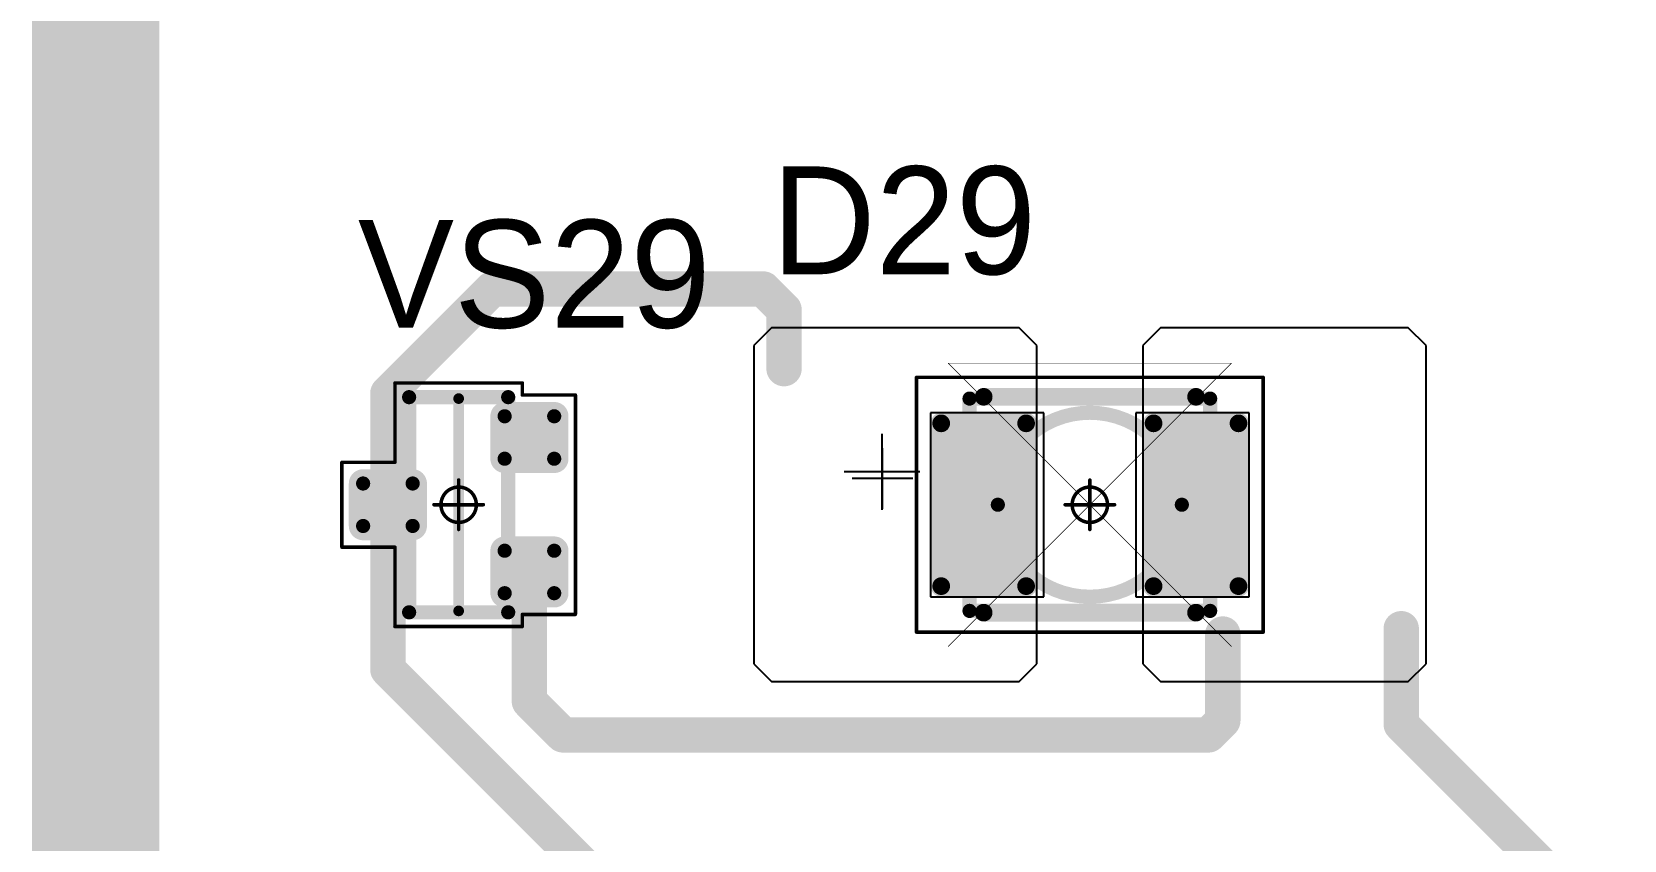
# Model space of a CAD drawing. Header units: millimetres. Extents: x 0 to 395, y 0 to 190.
# Drawn here: x 102.05 to 124.55, y 93.79 to 105.21 of the extents above; entities that cross this region are included whole.
import ezdxf

# ---------------------------------------------------------------- set-up
doc = ezdxf.new("R2010")
doc.units = ezdxf.units.MM
for name, color, linetype in [('Mechanical13', 56, 'Continuous'), ('Mechanical15', 56, 'Continuous'), ('Mechanical5', 56, 'Continuous'), ('TopLayer', 1, 'Continuous'), ('TopOverlay', 2, 'Continuous'), ('TopPaste', 8, 'Continuous'), ('TopSolder', 216, 'Continuous')]:
    doc.layers.add(name, color=color, linetype=linetype)

# ---------------------------------------------------------------- blocks, each defined once
blk = doc.blocks.new('SOT23_1155')
at = {"layer": 'Mechanical13', "const_width": 0.2}
for points in [[(0.7, 1.52), (-0.7, 1.52)], [(-0.7, 1.52), (-0.7, -1.52)], [(0.7, 1.52), (0.7, -1.52)], [(0.7, -1.52), (-0.7, -1.52)]]:
    blk.add_lwpolyline(points, dxfattribs=at)
at = {"layer": 'Mechanical13', "const_width": 0.1}
for points in [[(-0.75, 1.52, 1), (-0.65, 1.52, 1)], [(-0.75, 1.52, 1), (-0.65, 1.52, 1)], [(0.65, 1.52, 1), (0.75, 1.52, 1)], [(0.65, 1.52, 1), (0.75, 1.52, 1)], [(-0.75, -1.52, 1), (-0.65, -1.52, 1)], [(-0.75, -1.52, 1), (-0.65, -1.52, 1)], [(0.65, -1.52, 1), (0.75, -1.52, 1)], [(0.65, -1.52, 1), (0.75, -1.52, 1)]]:
    blk.add_lwpolyline(points, format="xyb", close=True, dxfattribs=at)
at = {"layer": 'Mechanical15', "const_width": 0.05}
for points in [[(-1.65, 1.55), (-1.65, -1.55)], [(-0.9, 1.55), (-1.65, 1.55)], [(-0.9, 1.72), (-0.9, 1.55)], [(0.9, 1.72), (-0.9, 1.72)], [(0.9, 1.72), (0.9, 0.6)], [(1.65, 0.6), (0.9, 0.6)], [(1.65, 0.6), (1.65, -0.6)], [(0, 0.35), (0, -0.35)], [(0.35, 0), (-0.35, 0)], [(1.65, -0.6), (0.9, -0.6)], [(0.9, -0.6), (0.9, -1.72)], [(-0.9, -1.55), (-1.65, -1.55)], [(-0.9, -1.55), (-0.9, -1.72)], [(0.9, -1.72), (-0.9, -1.72)]]:
    blk.add_lwpolyline(points, dxfattribs=at)
at = {"layer": 'Mechanical15'}
for points, const_width in [([(-1.662, 1.55, 1), (-1.637, 1.55, 1)], 0.025), ([(-1.662, 1.55, 1), (-1.637, 1.55, 1)], 0.025), ([(-0.913, 1.72, 1), (-0.888, 1.72, 1)], 0.025), ([(-0.913, 1.72, 1), (-0.888, 1.72, 1)], 0.025), ([(-0.913, 1.55, 1), (-0.888, 1.55, 1)], 0.025), ([(-0.913, 1.55, 1), (-0.888, 1.55, 1)], 0.025), ([(0.888, 1.72, 1), (0.913, 1.72, 1)], 0.025), ([(0.888, 1.72, 1), (0.913, 1.72, 1)], 0.025), ([(0.888, 0.6, 1), (0.913, 0.6, 1)], 0.025), ([(0.888, 0.6, 1), (0.913, 0.6, 1)], 0.025), ([(1.637, 0.6, 1), (1.662, 0.6, 1)], 0.025), ([(1.637, 0.6, 1), (1.662, 0.6, 1)], 0.025), ([(0.25, 0, 1), (-0.25, 0, 1)], 0.05), ([(-0.012, 0.35, 1), (0.012, 0.35, 1)], 0.025), ([(-0.362, 0, 1), (-0.337, 0, 1)], 0.025), ([(-0.262, 0, 1), (-0.238, 0, 1)], 0.025), ([(0.238, 0, 1), (0.262, 0, 1)], 0.025), ([(0.337, 0, 1), (0.362, 0, 1)], 0.025), ([(-0.012, -0.35, 1), (0.012, -0.35, 1)], 0.025), ([(0.888, -0.6, 1), (0.913, -0.6, 1)], 0.025), ([(0.888, -0.6, 1), (0.913, -0.6, 1)], 0.025), ([(1.637, -0.6, 1), (1.662, -0.6, 1)], 0.025), ([(1.637, -0.6, 1), (1.662, -0.6, 1)], 0.025), ([(-1.662, -1.55, 1), (-1.637, -1.55, 1)], 0.025), ([(-1.662, -1.55, 1), (-1.637, -1.55, 1)], 0.025), ([(-0.913, -1.55, 1), (-0.888, -1.55, 1)], 0.025), ([(-0.913, -1.55, 1), (-0.888, -1.55, 1)], 0.025), ([(-0.913, -1.72, 1), (-0.888, -1.72, 1)], 0.025), ([(-0.913, -1.72, 1), (-0.888, -1.72, 1)], 0.025), ([(0.888, -1.72, 1), (0.913, -1.72, 1)], 0.025), ([(0.888, -1.72, 1), (0.913, -1.72, 1)], 0.025)]:
    blk.add_lwpolyline(points, format="xyb", close=True, dxfattribs=dict(at, const_width=const_width))
at = {"layer": 'TopLayer', "const_width": 0.1}
for points in [[(-1.4, 1.25, 1), (-1.3, 1.25, 1)], [(-0.7, 1.25, 1), (-0.6, 1.25, 1)], [(-1.4, 0.65, 1), (-1.3, 0.65, 1)], [(-0.7, 0.65, 1), (-0.6, 0.65, 1)], [(0.6, 0.3, 1), (0.7, 0.3, 1)], [(1.3, 0.3, 1), (1.4, 0.3, 1)], [(0.6, -0.3, 1), (0.7, -0.3, 1)], [(1.3, -0.3, 1), (1.4, -0.3, 1)], [(-1.4, -0.65, 1), (-1.3, -0.65, 1)], [(-0.7, -0.65, 1), (-0.6, -0.65, 1)], [(-1.4, -1.25, 1), (-1.3, -1.25, 1)], [(-0.7, -1.25, 1), (-0.6, -1.25, 1)]]:
    blk.add_lwpolyline(points, format="xyb", close=True, dxfattribs=at)
at = {"layer": 'TopLayer'}
for points in [[(-1.35, 1.35), (-1.35, 0.55), (-0.65, 1.35), (-0.65, 0.55)], [(-1.45, 1.25), (-1.45, 0.65), (-0.55, 1.25), (-0.55, 0.65)], [(0.55, 0.3), (0.55, -0.3), (1.45, 0.3), (1.45, -0.3)], [(0.65, 0.4), (0.65, -0.4), (1.35, 0.4), (1.35, -0.4)], [(-1.45, -0.65), (-1.45, -1.25), (-0.55, -0.65), (-0.55, -1.25)], [(-1.35, -0.55), (-1.35, -1.35), (-0.65, -0.55), (-0.65, -1.35)]]:
    blk.add_solid(points, dxfattribs=at)
at = {"layer": 'TopOverlay', "const_width": 0.15}
blk.add_lwpolyline([(0, 1.5), (0, -1.5)], dxfattribs=at)
at = {"layer": 'TopOverlay', "const_width": 0.075}
for points in [[(-0.038, 1.5, 1), (0.038, 1.5, 1)], [(-0.038, -1.5, 1), (0.038, -1.5, 1)]]:
    blk.add_lwpolyline(points, format="xyb", close=True, dxfattribs=at)
at = {"layer": 'TopPaste', "const_width": 0.075}
for points in [[(-1.387, 1.25, 1), (-1.313, 1.25, 1)], [(-0.687, 1.25, 1), (-0.613, 1.25, 1)], [(-1.387, 0.65, 1), (-1.313, 0.65, 1)], [(-0.687, 0.65, 1), (-0.613, 0.65, 1)], [(0.613, 0.3, 1), (0.687, 0.3, 1)], [(1.313, 0.3, 1), (1.387, 0.3, 1)], [(0.613, -0.3, 1), (0.687, -0.3, 1)], [(1.313, -0.3, 1), (1.387, -0.3, 1)], [(-1.387, -0.65, 1), (-1.313, -0.65, 1)], [(-0.687, -0.65, 1), (-0.613, -0.65, 1)], [(-1.387, -1.25, 1), (-1.313, -1.25, 1)], [(-0.687, -1.25, 1), (-0.613, -1.25, 1)]]:
    blk.add_lwpolyline(points, format="xyb", close=True, dxfattribs=at)
at = {"layer": 'TopPaste'}
for points in [[(-1.425, 1.25), (-1.425, 0.65), (-0.575, 1.25), (-0.575, 0.65)], [(-1.35, 1.325), (-1.35, 0.575), (-0.65, 1.325), (-0.65, 0.575)], [(0.575, 0.3), (0.575, -0.3), (1.425, 0.3), (1.425, -0.3)], [(0.65, 0.375), (0.65, -0.375), (1.35, 0.375), (1.35, -0.375)], [(-1.425, -0.65), (-1.425, -1.25), (-0.575, -0.65), (-0.575, -1.25)], [(-1.35, -0.575), (-1.35, -1.325), (-0.65, -0.575), (-0.65, -1.325)]]:
    blk.add_solid(points, dxfattribs=at)
at = {"layer": 'TopSolder', "const_width": 0.202}
for points in [[(-1.451, 1.25, 1), (-1.249, 1.25, 1)], [(-0.751, 1.25, 1), (-0.549, 1.25, 1)], [(-1.451, 0.65, 1), (-1.249, 0.65, 1)], [(-0.751, 0.65, 1), (-0.549, 0.65, 1)], [(0.549, 0.3, 1), (0.751, 0.3, 1)], [(1.249, 0.3, 1), (1.451, 0.3, 1)], [(0.549, -0.3, 1), (0.751, -0.3, 1)], [(1.249, -0.3, 1), (1.451, -0.3, 1)], [(-1.451, -0.65, 1), (-1.249, -0.65, 1)], [(-0.751, -0.65, 1), (-0.549, -0.65, 1)], [(-1.451, -1.25, 1), (-1.249, -1.25, 1)], [(-0.751, -1.25, 1), (-0.549, -1.25, 1)]]:
    blk.add_lwpolyline(points, format="xyb", close=True, dxfattribs=at)
at = {"layer": 'TopSolder'}
for points in [[(-1.35, 1.452), (-1.35, 0.448), (-0.65, 1.452), (-0.65, 0.448)], [(-1.552, 1.25), (-1.552, 0.65), (-0.448, 1.25), (-0.448, 0.65)], [(0.65, 0.502), (0.65, -0.502), (1.35, 0.502), (1.35, -0.502)], [(0.448, 0.3), (0.448, -0.3), (1.552, 0.3), (1.552, -0.3)], [(-1.35, -0.448), (-1.35, -1.452), (-0.65, -0.448), (-0.65, -1.452)], [(-1.552, -0.65), (-1.552, -1.25), (-0.448, -0.65), (-0.448, -1.25)]]:
    blk.add_solid(points, dxfattribs=at)
blk = doc.blocks.new('T66G_4_1303')
at = {"layer": 'Mechanical13'}
for p, q in [((2.936, 0.071), (2.936, -1)), ((2.4, -0.464), (3.471, -0.464))]:
    blk.add_line(p, q, dxfattribs=at)
at = {"layer": 'Mechanical13', "const_width": 0.2}
for points in [[(1.7, 1.5), (-1.7, 1.5)], [(-1.7, 1.5), (-1.7, -1.5)], [(1.7, 1.5), (1.7, -1.5)], [(1.7, -1.5), (-1.7, -1.5)]]:
    blk.add_lwpolyline(points, dxfattribs=at)
at = {"layer": 'Mechanical13'}
for points, const_width in [([(-1.75, 1.5, 1), (-1.65, 1.5, 1)], 0.1), ([(-1.75, 1.5, 1), (-1.65, 1.5, 1)], 0.1), ([(1.65, 1.5, 1), (1.75, 1.5, 1)], 0.1), ([(1.65, 1.5, 1), (1.75, 1.5, 1)], 0.1), ([(1.3, 0, 1), (-1.3, 0, 1)], 0.2), ([(-1.35, 0, 1), (-1.25, 0, 1)], 0.1), ([(1.25, 0, 1), (1.35, 0, 1)], 0.1), ([(-1.75, -1.5, 1), (-1.65, -1.5, 1)], 0.1), ([(-1.75, -1.5, 1), (-1.65, -1.5, 1)], 0.1), ([(1.65, -1.5, 1), (1.75, -1.5, 1)], 0.1), ([(1.65, -1.5, 1), (1.75, -1.5, 1)], 0.1)]:
    blk.add_lwpolyline(points, format="xyb", close=True, dxfattribs=dict(at, const_width=const_width))
at = {"layer": 'Mechanical15', "const_width": 0.05}
for points in [[(-2.45, 1.8), (-2.45, -1.8)], [(2.45, 1.8), (-2.45, 1.8)], [(2.45, 1.8), (2.45, -1.8)], [(0, 0.35), (0, -0.35)], [(0.35, 0), (-0.35, 0)], [(2.45, -1.8), (-2.45, -1.8)]]:
    blk.add_lwpolyline(points, dxfattribs=at)
at = {"layer": 'Mechanical15'}
for points, const_width in [([(-2.462, 1.8, 1), (-2.438, 1.8, 1)], 0.025), ([(-2.462, 1.8, 1), (-2.438, 1.8, 1)], 0.025), ([(2.438, 1.8, 1), (2.462, 1.8, 1)], 0.025), ([(2.438, 1.8, 1), (2.462, 1.8, 1)], 0.025), ([(0.25, 0, 1), (-0.25, 0, 1)], 0.05), ([(-0.012, 0.35, 1), (0.012, 0.35, 1)], 0.025), ([(-0.362, 0, 1), (-0.337, 0, 1)], 0.025), ([(-0.262, 0, 1), (-0.238, 0, 1)], 0.025), ([(0.238, 0, 1), (0.262, 0, 1)], 0.025), ([(0.337, 0, 1), (0.362, 0, 1)], 0.025), ([(-0.012, -0.35, 1), (0.012, -0.35, 1)], 0.025), ([(-2.462, -1.8, 1), (-2.438, -1.8, 1)], 0.025), ([(-2.462, -1.8, 1), (-2.438, -1.8, 1)], 0.025), ([(2.438, -1.8, 1), (2.462, -1.8, 1)], 0.025), ([(2.438, -1.8, 1), (2.462, -1.8, 1)], 0.025)]:
    blk.add_lwpolyline(points, format="xyb", close=True, dxfattribs=dict(at, const_width=const_width))
at = {"layer": 'TopLayer'}
for p, q in [((-4.5, 2.5), (-4.75, 2.25)), ((-1, 2.5), (-4.5, 2.5)), ((-0.75, 2.25), (-1, 2.5)), ((1, 2.5), (0.75, 2.25)), ((4.5, 2.5), (1, 2.5)), ((4.75, 2.25), (4.5, 2.5)), ((-4.75, 2.25), (-4.75, -2.25)), ((-0.75, -2.25), (-0.75, 2.25)), ((0.75, 2.25), (0.75, -2.25)), ((4.75, -2.25), (4.75, 2.25)), ((-4.75, -2.25), (-4.5, -2.5)), ((-1, -2.5), (-0.75, -2.25)), ((0.75, -2.25), (1, -2.5)), ((4.5, -2.5), (4.75, -2.25)), ((-4.5, -2.5), (-1, -2.5)), ((1, -2.5), (4.5, -2.5))]:
    blk.add_line(p, q, dxfattribs=at)
at = {"layer": 'TopLayer', "const_width": 0.15}
for points in [[(-2.175, 1.15, 1), (-2.025, 1.15, 1)], [(-0.975, 1.15, 1), (-0.825, 1.15, 1)], [(0.825, 1.15, 1), (0.975, 1.15, 1)], [(2.025, 1.15, 1), (2.175, 1.15, 1)], [(-2.175, -1.15, 1), (-2.025, -1.15, 1)], [(-0.975, -1.15, 1), (-0.825, -1.15, 1)], [(0.825, -1.15, 1), (0.975, -1.15, 1)], [(2.025, -1.15, 1), (2.175, -1.15, 1)]]:
    blk.add_lwpolyline(points, format="xyb", close=True, dxfattribs=at)
at = {"layer": 'TopLayer'}
for points in [[(-0.75, 1.15), (-2.25, 1.15), (-0.75, -1.15), (-2.25, -1.15)], [(-0.9, 1.3), (-2.1, 1.3), (-0.9, -1.3), (-2.1, -1.3)], [(2.25, 1.15), (0.75, 1.15), (2.25, -1.15), (0.75, -1.15)], [(2.1, 1.3), (0.9, 1.3), (2.1, -1.3), (0.9, -1.3)]]:
    blk.add_solid(points, dxfattribs=at)
at = {"layer": 'TopOverlay'}
for p, q in [((2.928, 0.057), (2.928, -0.8)), ((2.5, -0.372), (3.357, -0.372))]:
    blk.add_line(p, q, dxfattribs=at)
at = {"layer": 'TopOverlay', "const_width": 0.25}
for points in [[(1.5, 1.525), (-1.5, 1.525)], [(1.5, -1.525), (-1.5, -1.525)]]:
    blk.add_lwpolyline(points, dxfattribs=at)
at = {"layer": 'TopOverlay', "const_width": 0.125}
for points in [[(-1.562, 1.525, 1), (-1.438, 1.525, 1)], [(1.438, 1.525, 1), (1.562, 1.525, 1)], [(-1.562, -1.525, 1), (-1.438, -1.525, 1)], [(1.438, -1.525, 1), (1.562, -1.525, 1)]]:
    blk.add_lwpolyline(points, format="xyb", close=True, dxfattribs=at)
at = {"layer": 'TopPaste', "const_width": 0.125}
for points in [[(-2.163, 1.15, 1), (-2.038, 1.15, 1)], [(-0.963, 1.15, 1), (-0.838, 1.15, 1)], [(0.838, 1.15, 1), (0.963, 1.15, 1)], [(2.038, 1.15, 1), (2.163, 1.15, 1)], [(-2.163, -1.15, 1), (-2.038, -1.15, 1)], [(-0.963, -1.15, 1), (-0.838, -1.15, 1)], [(0.838, -1.15, 1), (0.963, -1.15, 1)], [(2.038, -1.15, 1), (2.163, -1.15, 1)]]:
    blk.add_lwpolyline(points, format="xyb", close=True, dxfattribs=at)
at = {"layer": 'TopPaste'}
for points in [[(-0.775, 1.15), (-2.225, 1.15), (-0.775, -1.15), (-2.225, -1.15)], [(-0.9, 1.275), (-2.1, 1.275), (-0.9, -1.275), (-2.1, -1.275)], [(2.225, 1.15), (0.775, 1.15), (2.225, -1.15), (0.775, -1.15)], [(2.1, 1.275), (0.9, 1.275), (2.1, -1.275), (0.9, -1.275)]]:
    blk.add_solid(points, dxfattribs=at)
at = {"layer": 'TopSolder'}
for p, q in [((-2.25, 1.3), (-2.25, -1.3)), ((-0.65, 1.3), (-2.25, 1.3)), ((-0.65, -1.3), (-0.65, 1.3)), ((0.65, 1.3), (0.65, -1.3)), ((2.25, 1.3), (0.65, 1.3)), ((2.25, -1.3), (2.25, 1.3)), ((-2.25, -1.3), (-0.65, -1.3)), ((0.65, -1.3), (2.25, -1.3))]:
    blk.add_line(p, q, dxfattribs=at)

msp = doc.modelspace()

# ---------------------------------------------------------------- linework, layer by layer
at = {"layer": 'Mechanical5'}
for points, const_width in [([(115, 96.527), (119, 100.527)], 0.01), ([(115, 100.527), (119, 96.527)], 0.01), ([(115, 100.527), (119, 100.527)], 0.001), ([(115, 96.527), (115, 100.527)], 0.001), ([(119, 96.527), (119, 100.527)], 0.001), ([(115, 96.527), (119, 96.527)], 0.001)]:
    msp.add_lwpolyline(points, dxfattribs=dict(at, const_width=const_width))
for points, const_width in [([(114.998, 100.527, 1), (115.003, 100.527, 1)], 0.005), ([(115, 100.527, 1), (115, 100.527, 1)], 0.0005), ([(115, 100.527, 1), (115, 100.527, 1)], 0.0005), ([(118.998, 100.527, 1), (119.003, 100.527, 1)], 0.005), ([(119, 100.527, 1), (119, 100.527, 1)], 0.0005), ([(119, 100.527, 1), (119, 100.527, 1)], 0.0005), ([(114.998, 96.527, 1), (115.003, 96.527, 1)], 0.005), ([(115, 96.527, 1), (115, 96.527, 1)], 0.0005), ([(115, 96.527, 1), (115, 96.527, 1)], 0.0005), ([(118.998, 96.527, 1), (119.003, 96.527, 1)], 0.005), ([(119, 96.527, 1), (119, 96.527, 1)], 0.0005), ([(119, 96.527, 1), (119, 96.527, 1)], 0.0005)]:
    msp.add_lwpolyline(points, format="xyb", close=True, dxfattribs=dict(at, const_width=const_width))
at = {"layer": 'TopLayer'}
for points, const_width in [([(102.95, 88.3), (102.95, 109.012)], 1.8), ([(107.081, 100.102), (108.554, 101.575)], 0.5), ([(108.554, 101.575), (112.386, 101.575)], 0.5), ([(112.386, 101.575), (112.679, 101.282)], 0.5), ([(112.679, 100.45), (112.679, 101.282)], 0.5), ([(107.081, 98.527), (107.081, 100.102)], 0.5), ([(107.081, 96.198), (107.081, 98.527)], 0.5), ([(109.081, 95.748), (109.081, 97.577)], 0.5), ([(121.4, 95.425), (121.4, 96.775)], 0.5), ([(118.879, 95.477), (118.879, 96.7)], 0.5), ([(107.081, 96.198), (110.029, 93.25)], 0.5), ([(109.081, 95.748), (109.554, 95.275)], 0.5), ([(118.677, 95.275), (118.879, 95.477)], 0.5), ([(121.4, 95.425), (124.3, 92.525)], 0.5), ([(109.554, 95.275), (118.677, 95.275)], 0.5)]:
    msp.add_lwpolyline(points, dxfattribs=dict(at, const_width=const_width))
at = {"layer": 'TopLayer', "const_width": 0.25}
for points in [[(108.429, 101.575, 1), (108.679, 101.575, 1)], [(108.429, 101.575, 1), (108.679, 101.575, 1)], [(112.261, 101.575, 1), (112.511, 101.575, 1)], [(112.261, 101.575, 1), (112.511, 101.575, 1)], [(112.554, 101.282, 1), (112.804, 101.282, 1)], [(112.554, 101.282, 1), (112.804, 101.282, 1)], [(112.554, 100.45, 1), (112.804, 100.45, 1)], [(106.956, 100.102, 1), (107.206, 100.102, 1)], [(106.956, 100.102, 1), (107.206, 100.102, 1)], [(106.956, 98.527, 1), (107.206, 98.527, 1)], [(106.956, 98.527, 1), (107.206, 98.527, 1)], [(108.956, 97.577, 1), (109.206, 97.577, 1)], [(121.275, 96.775, 1), (121.525, 96.775, 1)], [(118.754, 96.7, 1), (119.004, 96.7, 1)], [(106.956, 96.198, 1), (107.206, 96.198, 1)], [(106.956, 96.198, 1), (107.206, 96.198, 1)], [(108.956, 95.748, 1), (109.206, 95.748, 1)], [(108.956, 95.748, 1), (109.206, 95.748, 1)], [(118.754, 95.477, 1), (119.004, 95.477, 1)], [(118.754, 95.477, 1), (119.004, 95.477, 1)], [(121.275, 95.425, 1), (121.525, 95.425, 1)], [(121.275, 95.425, 1), (121.525, 95.425, 1)], [(109.429, 95.275, 1), (109.679, 95.275, 1)], [(109.429, 95.275, 1), (109.679, 95.275, 1)], [(118.552, 95.275, 1), (118.802, 95.275, 1)], [(118.552, 95.275, 1), (118.802, 95.275, 1)]]:
    msp.add_lwpolyline(points, format="xyb", close=True, dxfattribs=at)

# ---------------------------------------------------------------- block references
at = {"rotation": 180}
for name, p in [('T66G_4_1303', (117, 98.527)), ('SOT23_1155', (108.081, 98.527))]:
    msp.add_blockref(name, p, dxfattribs=at)

# ---------------------------------------------------------------- texts
at = {"layer": 'TopOverlay'}
for s, p in [('D29', (112.502, 101.784)), ('VS29', (106.657, 101.028))]:
    msp.add_text(s, height=1.524, dxfattribs=at).set_placement(p)

doc.saveas('drawing.dxf')
